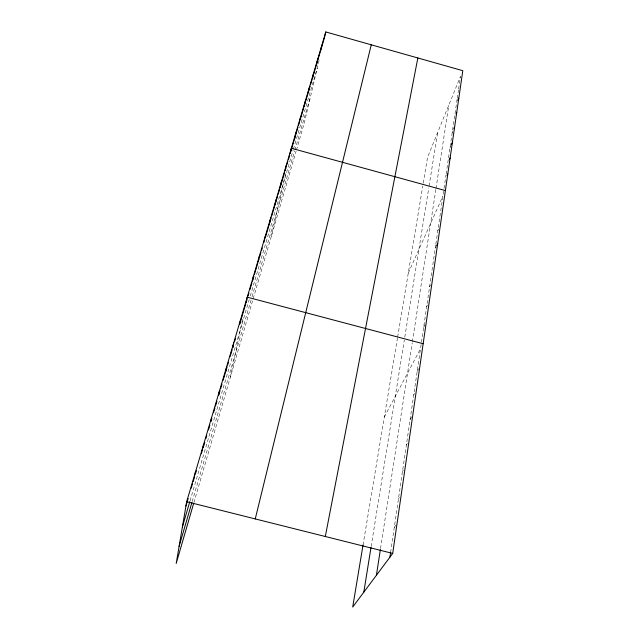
<?xml version="1.0" encoding="UTF-8"?>
<svg xmlns="http://www.w3.org/2000/svg" width="639" height="639" viewBox="0 0 639 639"><rect width="100%" height="100%" fill="white"/><g stroke="black" fill="none" stroke-linecap="round" stroke-linejoin="round"><path stroke-width="0.48" stroke-dasharray="3.19 2.4" d="M390.613 552.368L435.718 245.033M435.854 244.082L443.889 189.344M444.033 188.377L446.006 174.91M446.142 173.968L448.378 158.728M448.522 157.753L457.109 99.269M457.244 98.334L458.467 89.995M458.61 89.029L460.455 76.464L427.539 157.354L423.082 184.128M380.532 548.518L412.219 342.792M412.371 341.833L435.846 189.424M435.99 188.465L448.85 104.98M371.155 546.473L404.319 340.06M404.783 337.192L428.769 187.906M429.081 185.981L437.683 132.417M363.016 545.075L397.466 338.047M397.634 337.065L422.778 185.981M230.391 377.122L243.068 316.96M271.335 236.334L285.577 173.648M319.085 60.338L304.228 123.247L296.632 149.382M193.889 502.613L296.105 151.187M192.187 501.543L251.231 299.547M252.046 296.744L294.627 151.06M294.898 150.117L310.426 96.992M190.095 500.704L249.186 299.651M250.288 295.905L293.109 150.221M293.389 149.278L317.256 68.093M452.172 132.896L452.867 131.267M449.952 148.024L450.655 146.403M408.265 273.157L442.891 196.149M437.811 230.735L438.538 229.169M435.526 248.076L436.253 246.526M429.576 286.855L430.446 285.09M426.652 306.8L427.523 305.067M423.625 327.424L425.822 323.166M384.319 417.059L420.494 348.758M417.155 371.523L419.384 367.433M413.689 395.118L414.591 393.528M410.102 419.599L412.363 415.725M406.372 445.016L407.283 443.514M402.498 471.422L403.409 469.969M398.464 498.867L399.391 497.485M394.271 527.431L396.499 524.26"/><path stroke-width="0.96" d="M363.016 545.075L352.704 607.05L392.705 553.422L462.804 70.689L325.786 31.95L186.668 501.711L176.196 563.454L193.617 503.556M389.91 557.168L390.613 552.368M376.411 575.268L380.381 549.476M363.823 592.145L371.003 547.423M194.855 475.152L195.334 472.445M203.649 444.361L201.405 453.714M210.894 421.285L211.637 417.395M325.299 536.504L417.85 57.973M218.658 394.822L219.313 391.475M226.693 366.546L225.663 371.698L227.077 366.93M233.802 342.56L232.724 347.832L233.539 345.068M239.713 323.933L240.639 319.452M252.429 280.952L253.419 276.312M259.386 256.159L258.172 261.798L258.987 259.027M263.907 242.381L265.153 236.67M269.682 222.636L270.736 217.827M276.136 199.592L274.842 205.415L277.59 196.149M281.368 181.931L280.05 187.802L284.539 172.634M286.432 164.822L285.098 170.741L285.913 167.985M290.186 153.344L291.344 148.248L445.399 190.582M294.739 138.152L296.105 132.169M299.539 121.722L300.721 116.57M304.012 106.601L305.21 101.425M308.158 92.775L309.564 86.728M313.789 72.447L312.375 78.509L320.466 51.16M316.481 64.643L317.902 58.564M320.674 50.289L321.896 45.073M324.548 37.174L325.786 31.95M255.249 518.924L371.267 44.81M179.104 546.321L191.916 502.47M182.395 526.887L189.815 501.639M185.933 506.032L188.154 498.532M191.205 488.212L192.587 483.523M193.146 481.654L194.528 476.966M195.63 473.243L196.453 470.456M203.346 447.148L204.768 442.364M205.894 438.538L206.748 435.662M208.442 429.919L209.864 425.135M210.99 421.309L211.836 418.441M213.53 412.714L214.944 407.946M215.511 406.037L216.917 401.268M218.61 395.541L220.024 390.772M220.591 388.863L221.997 384.095M223.123 380.285L225.383 372.657M227.644 365.021L228.49 362.153M230.184 356.426L232.157 349.741M234.625 341.394L235.448 338.63M239.801 323.909L245.815 303.581M246.926 299.819L246.087 302.654L247.237 297.175L423.154 343.742M248.044 296.041L248.875 293.213M249.993 289.435L251.95 282.821M252.509 280.92L253.931 276.136M254.49 274.227L257.884 262.757M259.538 257.174L260.904 252.549M261.447 250.704L262.27 247.932M265.297 237.684L269.466 223.594M269.746 222.644L271.168 217.859M271.735 215.942L274.562 206.373M278.133 194.288L279.507 189.655M287.007 164.303L287.822 161.547M288.365 159.71L289.723 155.117M290.274 153.248L296.097 133.567M296.632 131.738L297.99 127.153M298.533 125.324L299.348 122.576M300.466 118.798L303.813 107.456M304.084 106.545L310.131 86.121M310.69 84.22L312.096 79.46M320.746 50.225L324.348 38.044M457.796 100.611L458.818 98.15M456.054 114.101L456.741 112.464M453.906 128.822L454.601 127.193M451.35 144.781L452.396 142.345M449.433 159.558L450.136 157.945M447.092 175.621L447.803 174.016M436.621 245.751L437.723 243.427M186.668 501.711L392.705 553.422"/></g></svg>
